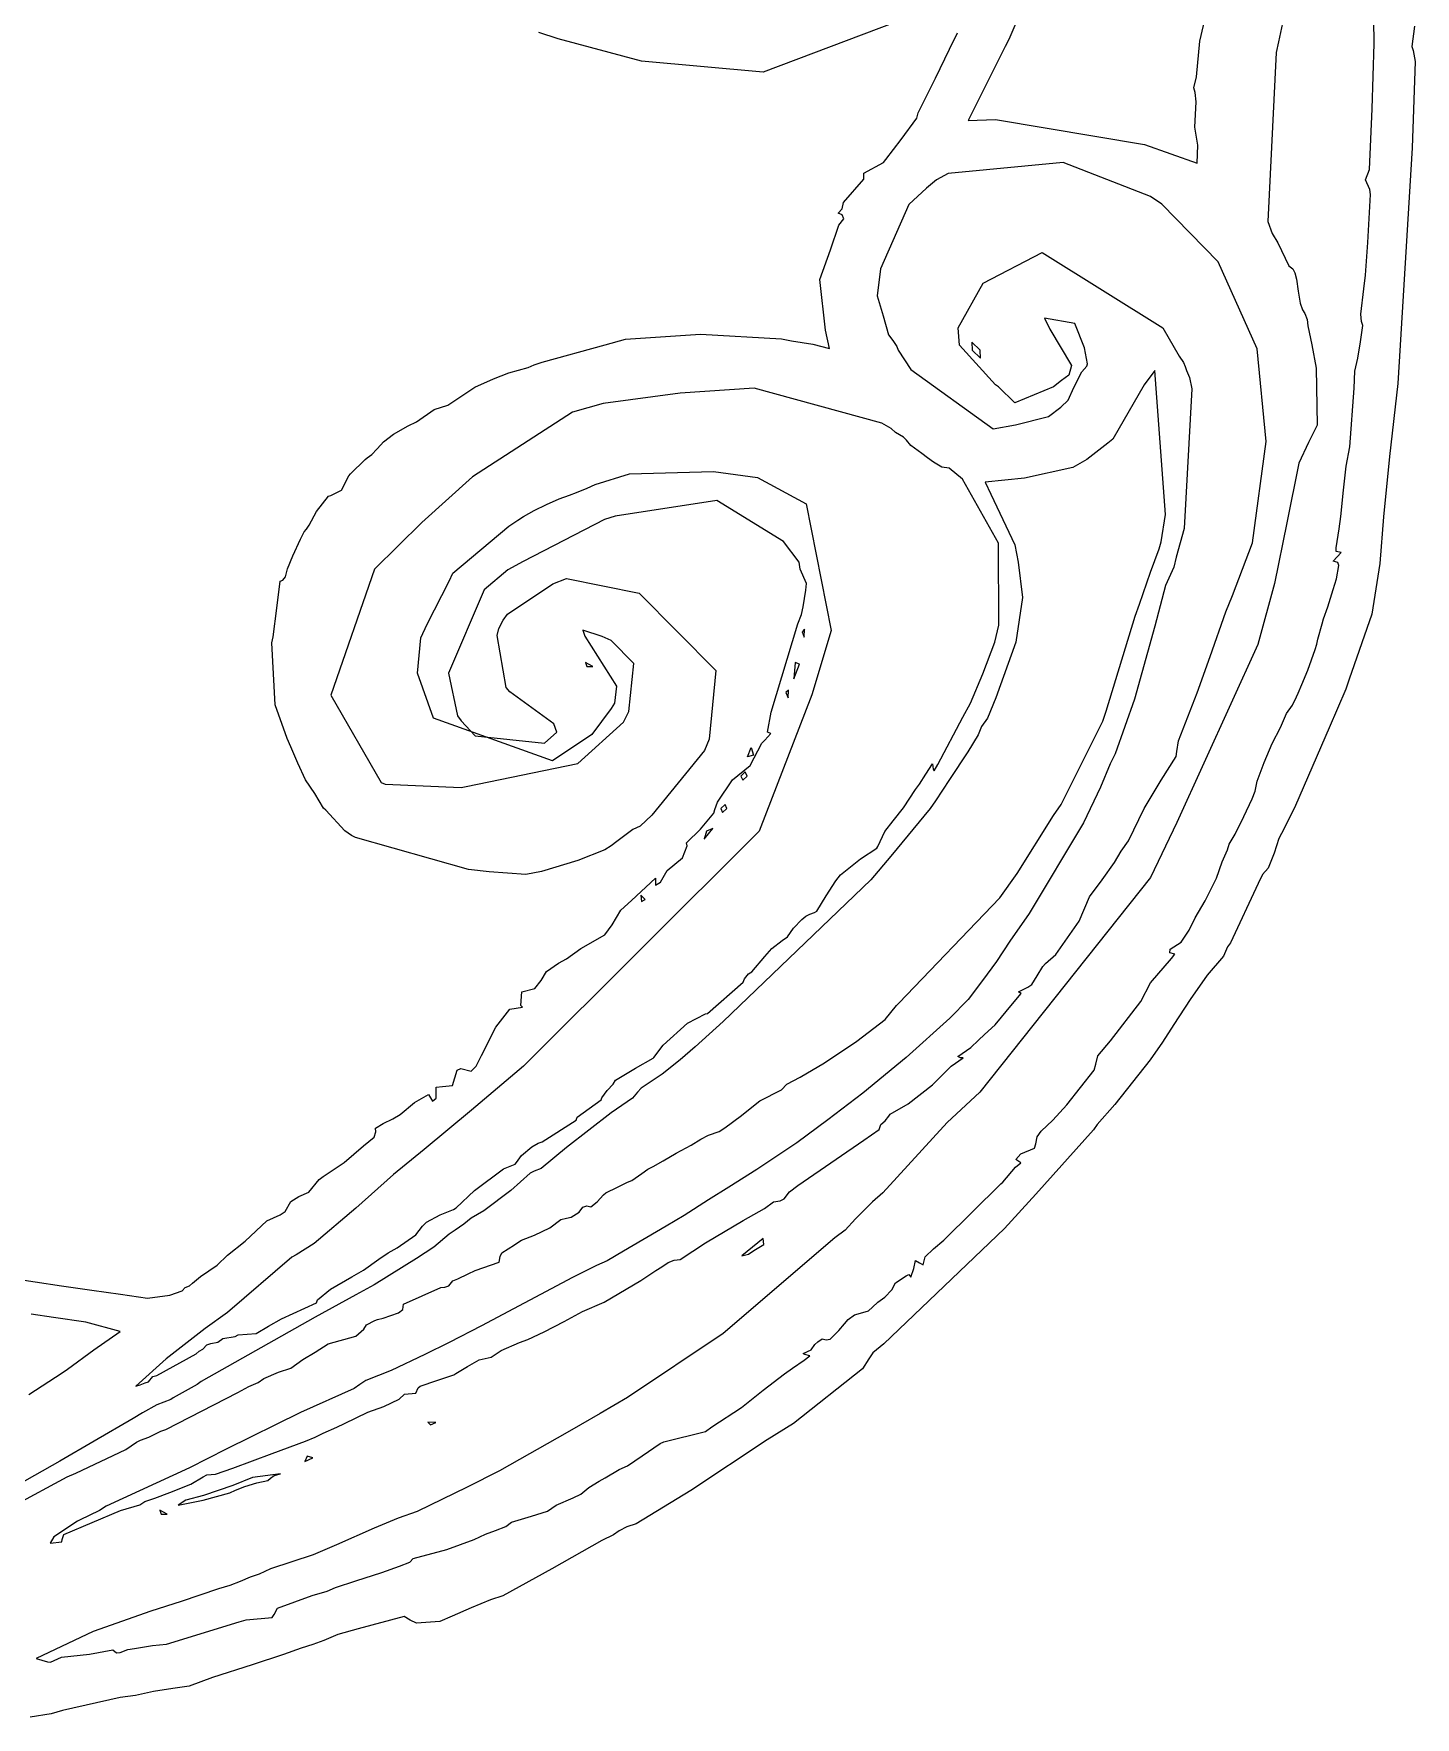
# Model space of a CAD drawing. Extents: x 0 to 208, y 1 to 205.
# Drawn here: x 203.99 to 207.513, y 182.438 to 186.73 of the extents above; entities that cross this region are included whole.
import ezdxf

# ---------------------------------------------------------------- set-up
doc = ezdxf.new("R2010")
doc.units = 0

msp = doc.modelspace()

# ---------------------------------------------------------------- linework, layer by layer
at = {"layer": 'test'}
for p, q in [((207.408859, 186.723219), (207.402085, 186.915045)), ((206.963807, 186.710956), (206.978962, 186.776389)), ((205.32781, 186.716891), (205.278692, 186.733119)), ((206.190599, 186.760288), (205.850389, 186.631488)), ((206.326093, 186.690568), (206.346131, 186.732444)), ((206.49721, 186.763185), (206.47658, 186.714925)), ((207.175117, 186.756739), (207.164787, 186.709421)), ((207.408859, 186.705298), (207.408859, 186.723219)), ((207.511545, 186.749449), (207.504912, 186.697703)), ((205.540151, 186.660065), (205.32781, 186.716891)), ((206.289791, 186.616434), (206.326093, 186.690568)), ((206.467774, 186.697089), (206.373157, 186.508517)), ((206.47658, 186.714925), (206.467774, 186.697089)), ((206.955594, 186.620238), (206.963807, 186.710956)), ((207.158324, 186.682159), (207.137666, 186.250797)), ((207.164787, 186.709421), (207.158324, 186.682159)), ((207.403327, 186.538223), (207.408859, 186.705298)), ((207.504912, 186.697703), (207.508073, 186.687402)), ((207.508073, 186.687402), (207.513492, 186.658966)), ((205.850389, 186.631488), (205.540151, 186.660065)), ((207.513492, 186.658966), (207.505195, 186.439214)), ((206.245479, 186.528499), (206.289791, 186.616434)), ((206.949075, 186.591999), (206.955594, 186.620238)), ((206.952292, 186.580202), (206.949075, 186.591999)), ((206.951361, 186.491988), (206.954832, 186.556665)), ((206.954832, 186.556665), (206.952292, 186.580202)), ((206.202745, 186.460069), (206.242008, 186.514812)), ((206.242008, 186.514812), (206.245479, 186.528499)), ((206.373157, 186.508517), (206.443089, 186.511057)), ((206.443089, 186.511057), (206.823005, 186.447148)), ((207.396892, 186.383546), (207.403327, 186.538223)), ((206.959122, 186.4455), (206.951361, 186.491988)), ((206.16364, 186.409252), (206.202745, 186.460069)), ((206.823005, 186.447148), (206.957444, 186.399816)), ((206.957444, 186.399816), (206.959137, 186.445624)), ((206.959137, 186.445624), (206.959122, 186.4455)), ((207.505195, 186.439214), (207.468506, 185.837991)), ((206.107526, 186.374482), (206.157375, 186.401322)), ((206.157375, 186.401322), (206.16364, 186.409252)), ((206.615177, 186.401271), (206.322242, 186.373444)), ((206.837972, 186.31451), (206.615177, 186.401271)), ((207.386422, 186.357779), (207.396892, 186.383546)), ((206.05584, 186.299883), (206.107526, 186.359355)), ((206.107526, 186.359355), (206.107526, 186.374482)), ((206.267451, 186.336106), (206.221869, 186.294543)), ((206.292484, 186.357385), (206.267451, 186.336106)), ((206.322242, 186.373444), (206.292484, 186.357385)), ((207.397795, 186.332549), (207.386422, 186.357779)), ((206.052115, 186.283429), (206.05584, 186.299883)), ((206.221869, 186.294543), (206.149979, 186.130583)), ((206.866722, 186.295206), (206.837972, 186.31451)), ((207.011132, 186.148163), (206.866722, 186.295206)), ((207.392433, 186.197486), (207.398924, 186.320244)), ((207.398924, 186.320244), (207.397795, 186.332549)), ((206.042096, 186.272479), (206.052115, 186.283429)), ((206.052312, 186.26785), (206.042096, 186.272479)), ((206.043112, 186.242055), (206.056376, 186.258114)), ((206.056376, 186.258114), (206.052312, 186.26785)), ((207.137666, 186.250797), (207.148531, 186.220991)), ((206.022086, 186.179298), (206.043112, 186.242055)), ((207.148531, 186.220991), (207.163037, 186.196494)), ((205.995247, 186.103614), (206.022086, 186.179298)), ((206.411788, 186.093688), (206.561899, 186.171903)), ((206.561899, 186.171903), (206.869885, 185.979893)), ((207.163037, 186.196494), (207.191034, 186.138072)), ((207.386253, 186.114755), (207.392433, 186.197486)), ((206.149979, 186.130583), (206.141371, 186.062012)), ((207.109898, 185.926483), (207.011132, 186.148163)), ((207.191034, 186.138072), (207.200855, 186.130311)), ((207.200855, 186.130311), (207.205851, 186.120687)), ((207.205851, 186.120687), (207.210451, 186.104544)), ((206.009753, 185.974111), (205.995247, 186.103614)), ((206.347659, 185.979933), (206.411788, 186.093688)), ((207.210451, 186.104544), (207.214938, 186.073931)), ((207.374738, 186.015244), (207.382527, 186.079878)), ((207.382527, 186.079878), (207.386253, 186.114755)), ((206.141371, 186.062012), (206.156385, 186.0105)), ((207.214938, 186.073931), (207.220244, 186.042827)), ((207.220244, 186.042827), (207.225634, 186.026176)), ((206.156385, 186.0105), (206.170186, 185.961944)), ((206.645618, 185.991101), (206.568337, 186.004929)), ((206.568337, 186.004929), (206.58194, 185.976493)), ((207.225634, 186.026176), (207.23173, 186.016553)), ((207.23173, 186.016553), (207.237826, 186.00103)), ((207.237826, 186.00103), (207.239237, 185.985508)), ((207.376149, 185.995996), (207.374738, 186.015244)), ((207.379705, 185.985667), (207.376149, 185.995996)), ((205.447452, 185.936753), (205.499158, 185.951598)), ((205.499158, 185.951598), (205.690473, 185.963621)), ((205.690473, 185.963621), (205.897299, 185.952332)), ((205.897299, 185.952332), (205.92315, 185.946716)), ((206.020111, 185.92744), (206.009753, 185.974111)), ((206.170186, 185.961944), (206.181334, 185.947748)), ((206.351018, 185.936011), (206.347659, 185.979933)), ((206.58194, 185.976493), (206.636386, 185.883647)), ((206.66972, 185.92928), (206.645618, 185.991101)), ((206.869885, 185.979893), (206.91122, 185.907986)), ((207.239237, 185.985508), (207.249821, 185.936771)), ((207.373299, 185.944144), (207.379705, 185.985667)), ((205.287164, 185.892944), (205.447452, 185.936753)), ((205.92315, 185.946716), (205.977156, 185.938475)), ((205.977156, 185.938475), (206.020111, 185.92744)), ((206.181334, 185.947748), (206.19172, 185.932311)), ((206.19172, 185.932311), (206.194542, 185.923054)), ((206.194542, 185.923054), (206.22678, 185.87393)), ((206.442858, 185.834558), (206.351018, 185.936011)), ((206.404183, 185.923217), (206.382762, 185.943904)), ((206.382762, 185.943904), (206.383609, 185.923217)), ((206.383609, 185.923217), (206.405029, 185.902531)), ((206.405029, 185.902531), (206.404183, 185.923217)), ((206.404183, 185.923217), (206.404183, 185.923217)), ((206.677848, 185.887895), (206.66972, 185.92928)), ((206.91122, 185.907986), (206.92217, 185.89204)), ((207.133125, 185.690373), (207.109898, 185.926483)), ((207.249821, 185.936771), (207.260658, 185.877316)), ((207.366525, 185.902778), (207.373299, 185.944144)), ((205.163057, 185.849849), (205.201837, 185.865484)), ((205.201837, 185.865484), (205.250955, 185.87872)), ((205.250955, 185.87872), (205.266477, 185.886001)), ((205.266477, 185.886001), (205.287164, 185.892944)), ((206.22678, 185.87393), (206.437304, 185.722298)), ((206.636386, 185.883647), (206.630149, 185.859066)), ((206.642598, 185.827595), (206.662946, 185.867575)), ((206.662946, 185.867575), (206.675872, 185.882504)), ((206.675872, 185.882504), (206.677848, 185.887895)), ((206.849685, 185.871315), (206.822281, 185.834762)), ((206.876214, 185.504037), (206.849685, 185.871315)), ((206.92217, 185.89204), (206.926714, 185.881711)), ((206.926714, 185.881711), (206.930354, 185.871382)), ((206.930354, 185.871382), (206.937466, 185.853291)), ((207.260658, 185.877316), (207.26348, 185.73152)), ((207.357692, 185.825853), (207.359385, 185.869804)), ((207.359385, 185.869804), (207.366525, 185.902778)), ((205.04635, 185.783106), (205.115333, 185.82919)), ((205.115333, 185.82919), (205.163057, 185.849849)), ((205.828057, 185.826155), (205.639169, 185.813511)), ((206.153476, 185.737244), (205.828057, 185.826155)), ((206.450676, 185.829421), (206.442858, 185.834558)), ((206.492397, 185.788626), (206.450676, 185.829421)), ((206.590638, 185.829433), (206.492397, 185.788626)), ((206.611099, 185.845435), (206.590638, 185.829433)), ((206.630149, 185.859066), (206.611099, 185.845435)), ((206.627979, 185.796015), (206.642598, 185.827595)), ((206.822281, 185.834762), (206.742325, 185.695838)), ((206.943224, 185.824171), (206.924061, 185.468077)), ((206.937466, 185.853291), (206.943224, 185.824171)), ((207.346403, 185.676891), (207.357692, 185.825853)), ((207.468506, 185.837991), (207.447565, 185.651849)), ((205.011927, 185.771704), (205.04635, 185.783106)), ((205.442686, 185.786898), (205.364748, 185.764687)), ((205.639169, 185.813511), (205.442686, 185.786898)), ((206.578466, 185.754189), (206.60955, 185.777557)), ((206.60955, 185.777557), (206.627979, 185.796015)), ((204.945743, 185.730204), (204.966571, 185.740505)), ((204.966571, 185.740505), (205.011927, 185.771704)), ((205.364748, 185.764687), (205.109676, 185.600473)), ((206.17707, 185.723499), (206.153476, 185.737244)), ((206.49418, 185.732741), (206.578466, 185.754189)), ((204.882452, 185.689648), (204.908417, 185.709009)), ((204.908417, 185.709009), (204.945743, 185.730204)), ((206.188048, 185.713339), (206.17707, 185.723499)), ((206.208679, 185.701176), (206.188048, 185.713339)), ((206.215791, 185.694092), (206.208679, 185.701176)), ((206.226713, 185.680404), (206.215791, 185.694092)), ((206.437304, 185.722298), (206.49418, 185.732741)), ((206.742325, 185.695838), (206.729004, 185.686129)), ((207.26348, 185.73152), (207.241072, 185.687459)), ((204.835801, 185.644662), (204.840881, 185.648387)), ((204.840881, 185.648387), (204.852819, 185.657136)), ((204.852819, 185.657136), (204.865745, 185.670683)), ((204.865745, 185.670683), (204.87582, 185.681803)), ((204.87582, 185.681803), (204.882452, 185.689648)), ((206.255152, 185.659858), (206.226713, 185.680404)), ((206.269828, 185.648908), (206.255152, 185.659858)), ((206.284503, 185.637986), (206.269828, 185.648908)), ((206.729004, 185.686129), (206.675664, 185.644109)), ((207.098316, 185.431841), (207.133125, 185.690373)), ((207.241072, 185.687459), (207.216123, 185.634971)), ((207.336723, 185.627483), (207.346403, 185.676891)), ((207.447565, 185.651849), (207.432607, 185.498154)), ((204.794529, 185.603136), (204.798677, 185.607539)), ((204.798677, 185.607539), (204.835801, 185.644662)), ((205.421871, 185.580963), (205.509772, 185.607831)), ((205.509772, 185.607831), (205.724249, 185.613927)), ((205.724249, 185.613927), (205.83637, 185.598263)), ((206.306291, 185.62506), (206.284503, 185.637986)), ((206.325228, 185.622238), (206.306291, 185.62506)), ((206.359235, 185.594157), (206.325228, 185.622238)), ((206.64007, 185.623902), (206.517162, 185.596922)), ((206.675664, 185.644109), (206.64007, 185.623902)), ((207.216123, 185.634971), (207.185869, 185.482546)), ((207.330344, 185.566396), (207.336723, 185.627483)), ((204.748583, 185.552209), (204.775451, 185.565812)), ((204.775451, 185.565812), (204.794529, 185.603136)), ((205.109676, 185.600473), (204.979882, 185.483481)), ((205.374994, 185.560558), (205.401805, 185.571452)), ((205.401805, 185.571452), (205.421871, 185.580963)), ((205.83637, 185.598263), (205.960167, 185.531046)), ((206.450385, 185.431419), (206.359235, 185.594157)), ((206.517162, 185.596922), (206.416544, 185.587016)), ((206.416544, 185.587016), (206.431445, 185.555898)), ((207.323571, 185.499467), (207.330344, 185.566396)), ((204.711581, 185.512213), (204.742346, 185.55108)), ((204.742346, 185.55108), (204.748583, 185.552209)), ((205.266728, 185.514556), (205.298277, 185.530078)), ((205.298277, 185.530078), (205.330713, 185.543851)), ((205.330713, 185.543851), (205.356367, 185.553644)), ((205.356367, 185.553644), (205.374994, 185.560558)), ((205.732688, 185.539655), (205.473258, 185.499656)), ((205.902391, 185.435461), (205.732688, 185.539655)), ((205.960167, 185.531046), (206.023692, 185.208029)), ((206.431445, 185.555898), (206.492355, 185.426945)), ((204.686209, 185.46636), (204.692559, 185.476605)), ((204.692559, 185.476605), (204.711581, 185.512213)), ((204.979882, 185.483481), (204.85987, 185.364555)), ((205.202099, 185.474424), (205.225354, 185.489805)), ((205.225354, 185.489805), (205.239606, 185.499034)), ((205.4456, 185.49181), (205.238664, 185.384094)), ((205.239606, 185.499034), (205.266728, 185.514556)), ((205.473258, 185.499656), (205.4456, 185.49181)), ((206.86532, 185.43465), (206.876214, 185.504037)), ((207.185869, 185.482546), (207.154142, 185.328224)), ((207.319366, 185.467333), (207.323571, 185.499467)), ((207.432607, 185.498154), (207.422927, 185.378966)), ((204.651637, 185.399166), (204.670969, 185.441157)), ((204.670969, 185.441157), (204.680254, 185.459615)), ((204.680254, 185.459615), (204.686209, 185.46636)), ((205.059557, 185.354245), (205.202099, 185.474424)), ((205.942497, 185.382325), (205.902391, 185.435461)), ((206.860183, 185.416588), (206.86532, 185.43465)), ((206.924061, 185.468077), (206.903712, 185.395688)), ((207.311746, 185.418811), (207.319366, 185.467333)), ((204.637385, 185.365234), (204.651637, 185.399166)), ((206.451796, 185.222329), (206.450385, 185.431419)), ((206.492355, 185.426945), (206.501047, 185.382995)), ((206.838481, 185.357124), (206.860183, 185.416588)), ((206.903712, 185.395688), (206.897532, 185.369836)), ((207.047479, 185.297405), (207.098316, 185.431841)), ((207.303703, 185.385113), (207.314032, 185.396063)), ((207.311464, 185.410203), (207.311746, 185.418811)), ((207.324389, 185.407014), (207.311464, 185.410203)), ((207.314032, 185.396063), (207.324389, 185.407014)), ((204.632785, 185.345055), (204.637385, 185.365234)), ((204.85987, 185.364555), (204.748195, 185.043976)), ((205.049792, 185.333812), (205.059557, 185.354245)), ((205.199243, 185.363069), (205.139178, 185.312432)), ((205.238664, 185.384094), (205.199243, 185.363069)), ((205.945037, 185.365165), (205.942497, 185.382325)), ((205.961378, 185.328189), (205.945037, 185.365165)), ((206.501047, 185.382995), (206.511715, 185.292509)), ((206.810569, 185.275598), (206.838481, 185.357124)), ((206.897532, 185.369836), (206.876676, 185.3233)), ((207.315641, 185.381529), (207.303703, 185.385113)), ((207.312621, 185.340342), (207.318491, 185.374389)), ((207.318491, 185.374389), (207.315641, 185.381529)), ((207.422927, 185.378966), (207.402889, 185.2497)), ((204.610348, 185.265251), (204.618617, 185.334444)), ((204.618617, 185.334444), (204.625447, 185.336984)), ((204.625447, 185.336984), (204.632785, 185.345055)), ((204.993813, 185.22499), (205.049792, 185.333812)), ((205.139178, 185.312432), (205.048316, 185.099366)), ((205.198771, 185.25005), (205.314203, 185.327788)), ((205.314203, 185.327788), (205.349176, 185.341335)), ((205.349176, 185.341335), (205.534031, 185.3035)), ((205.952234, 185.268953), (205.959403, 185.311566)), ((205.959403, 185.311566), (205.961378, 185.328189)), ((206.876676, 185.3233), (206.849159, 185.219888)), ((207.154142, 185.328224), (207.111758, 185.173106)), ((207.290354, 185.26881), (207.303618, 185.313276)), ((207.303618, 185.313276), (207.312621, 185.340342)), ((204.601035, 185.192017), (204.610348, 185.265251)), ((205.534031, 185.3035), (205.72971, 185.10619)), ((205.948001, 185.249339), (205.952234, 185.268953)), ((206.511715, 185.292509), (206.494697, 185.178754)), ((206.798941, 185.244573), (206.810569, 185.275598)), ((207.030151, 185.25604), (207.047479, 185.297405)), ((207.279234, 185.238115), (207.290354, 185.26881)), ((204.978093, 185.189927), (204.993813, 185.22499)), ((205.176899, 185.2137), (205.187765, 185.23481)), ((205.187765, 185.23481), (205.198771, 185.25005)), ((205.871075, 185.000617), (205.938631, 185.225435)), ((205.938631, 185.225435), (205.948001, 185.249339)), ((206.441071, 185.178432), (206.451796, 185.222329)), ((206.725561, 185.002935), (206.798941, 185.244573)), ((206.849159, 185.219888), (206.797303, 185.033743)), ((206.990468, 185.142285), (207.030151, 185.25604)), ((207.265179, 185.185972), (207.276355, 185.225641)), ((207.276355, 185.225641), (207.279234, 185.238115)), ((207.402889, 185.2497), (207.344678, 185.084501)), ((204.59745, 185.17689), (204.601035, 185.192017)), ((204.606369, 185.01908), (204.59745, 185.17689)), ((204.969429, 185.100048), (204.978093, 185.189927)), ((205.172581, 185.19561), (205.176899, 185.2137)), ((205.194877, 185.063163), (205.172581, 185.19561)), ((205.440217, 185.193395), (205.391099, 185.209256)), ((205.391099, 185.209256), (205.395982, 185.193621)), ((205.395982, 185.193621), (205.47668, 185.066869)), ((205.463218, 185.182953), (205.440217, 185.193395)), ((205.521062, 185.124389), (205.463218, 185.182953)), ((205.956226, 185.211606), (205.949989, 185.205369)), ((205.949989, 185.205369), (205.955435, 185.191794)), ((205.955435, 185.191794), (205.956282, 185.211606)), ((205.956282, 185.211606), (205.956226, 185.211606)), ((206.023692, 185.208029), (205.974887, 185.044016)), ((206.410995, 185.09829), (206.441071, 185.178432)), ((206.494697, 185.178754), (206.44403, 185.036923)), ((207.262357, 185.173723), (207.265179, 185.185972)), ((207.111758, 185.173106), (206.905679, 184.718706)), ((206.957194, 185.049214), (206.990468, 185.142285)), ((207.239384, 185.107356), (207.258209, 185.160007)), ((207.258209, 185.160007), (207.262357, 185.173723)), ((205.010049, 184.985172), (204.969429, 185.100048)), ((205.048316, 185.099366), (205.070866, 184.990781)), ((205.416586, 185.116596), (205.397874, 185.126785)), ((205.397874, 185.126785), (205.401064, 185.116596)), ((205.401064, 185.116596), (205.416586, 185.116596)), ((205.416586, 185.116596), (205.416586, 185.116596)), ((205.508447, 185.001597), (205.521062, 185.124389)), ((205.72971, 185.10619), (205.71289, 184.931046)), ((205.931963, 185.126615), (205.928745, 185.085577)), ((205.928745, 185.085577), (205.943477, 185.122828)), ((205.943506, 185.122834), (205.931963, 185.126615)), ((205.943477, 185.122828), (205.943506, 185.122834)), ((206.378966, 185.023261), (206.410995, 185.09829)), ((207.22437, 185.071043), (207.239384, 185.107356)), ((205.204416, 185.052382), (205.194877, 185.063163)), ((205.316752, 184.970721), (205.204416, 185.052382)), ((205.47668, 185.066869), (205.471657, 185.023336)), ((205.91486, 185.056497), (205.908623, 185.05026)), ((205.908623, 185.05026), (205.914042, 185.036685)), ((205.914042, 185.036685), (205.914888, 185.056497)), ((205.914888, 185.056497), (205.91486, 185.056497)), ((206.909549, 184.927283), (206.957194, 185.049214)), ((207.210541, 185.039349), (207.214634, 185.049001)), ((207.214634, 185.049001), (207.22437, 185.071043)), ((207.336014, 185.058649), (207.293502, 184.960405)), ((207.344678, 185.084501), (207.336014, 185.058649)), ((204.636812, 184.933152), (204.606369, 185.01908)), ((204.748195, 185.043976), (204.876329, 184.820614)), ((205.46319, 185.00979), (205.414066, 184.942979)), ((205.471657, 185.023336), (205.46319, 185.00979)), ((205.974887, 185.044016), (205.840538, 184.696705)), ((206.359549, 184.987066), (206.378966, 185.023261)), ((206.44403, 185.036923), (206.422524, 184.985217)), ((206.797303, 185.033743), (206.748541, 184.894136)), ((207.18517, 184.99679), (207.200692, 185.018211)), ((207.200692, 185.018211), (207.210541, 185.039349)), ((205.313237, 184.876011), (205.010049, 184.985172)), ((205.070866, 184.990781), (205.080377, 184.977856)), ((205.080377, 184.977856), (205.116659, 184.940269)), ((205.324739, 184.948877), (205.316752, 184.970721)), ((205.377682, 184.869187), (205.494223, 184.97504)), ((205.494223, 184.97504), (205.508447, 185.001597)), ((205.861311, 184.949639), (205.871075, 185.000617)), ((206.296145, 184.866416), (206.359549, 184.987066)), ((206.407651, 184.963345), (206.398564, 184.942037)), ((206.422524, 184.985217), (206.407651, 184.963345)), ((206.610499, 184.765087), (206.716727, 184.977084)), ((206.716727, 184.977084), (206.725561, 185.002935)), ((207.16928, 184.960965), (207.18517, 184.99679)), ((204.645984, 184.912211), (204.636812, 184.933152)), ((205.116659, 184.940269), (205.292599, 184.920881)), ((205.292599, 184.920881), (205.324739, 184.948877)), ((205.414066, 184.942979), (205.313237, 184.876011)), ((205.71289, 184.931046), (205.700783, 184.902127)), ((205.817608, 184.864142), (205.847228, 184.921021)), ((205.847228, 184.921021), (205.854791, 184.928783)), ((205.854791, 184.928783), (205.870539, 184.945744)), ((205.870539, 184.945744), (205.861311, 184.949639)), ((206.398564, 184.942037), (206.372797, 184.898922)), ((206.905654, 184.899738), (206.909549, 184.927283)), ((207.127907, 184.872031), (207.148594, 184.920339)), ((207.148594, 184.920339), (207.16928, 184.960965)), ((207.293502, 184.960405), (207.208119, 184.762161)), ((204.663708, 184.869903), (204.645984, 184.912211)), ((205.700783, 184.902127), (205.566835, 184.737606)), ((205.810818, 184.886769), (205.819877, 184.909827)), ((205.826058, 184.890523), (205.810818, 184.886769)), ((205.810818, 184.886769), (205.810818, 184.886769)), ((205.819877, 184.909827), (205.826058, 184.890523)), ((206.372797, 184.898922), (206.325937, 184.828821)), ((206.748541, 184.894136), (206.735248, 184.868285)), ((206.865632, 184.826888), (206.903396, 184.887235)), ((206.903396, 184.887235), (206.905654, 184.899738)), ((204.683632, 184.827785), (204.663708, 184.869903)), ((205.093679, 184.810849), (205.377682, 184.869187)), ((205.772351, 184.827947), (205.817608, 184.864142)), ((205.804983, 184.847721), (205.794033, 184.837391)), ((205.794033, 184.837391), (205.798605, 184.827062)), ((205.798605, 184.827062), (205.809555, 184.837391)), ((205.809555, 184.837391), (205.804983, 184.847721)), ((205.809555, 184.837391), (205.809555, 184.837391)), ((206.249098, 184.816434), (206.265721, 184.842286)), ((206.265721, 184.842286), (206.282034, 184.868137)), ((206.282034, 184.868137), (206.284291, 184.855212)), ((206.284291, 184.855212), (206.286267, 184.850894)), ((206.286267, 184.850894), (206.296145, 184.866416)), ((206.735248, 184.868285), (206.710385, 184.80925)), ((207.109816, 184.823985), (207.127907, 184.872031)), ((204.707283, 184.792741), (204.683632, 184.827785)), ((204.729522, 184.755079), (204.707283, 184.792741)), ((204.876329, 184.820614), (204.886658, 184.816691)), ((204.886658, 184.816691), (205.080556, 184.808027)), ((205.080556, 184.808027), (205.093679, 184.810849)), ((205.734313, 184.770436), (205.772351, 184.827947)), ((206.208529, 184.756691), (206.238966, 184.803226)), ((206.238966, 184.803226), (206.249098, 184.816434)), ((206.325937, 184.828821), (206.289745, 184.774527)), ((206.710385, 184.80925), (206.667583, 184.718431)), ((206.822402, 184.754481), (206.865632, 184.826888)), ((207.097596, 184.779056), (207.105357, 184.798811)), ((207.105357, 184.798811), (207.109816, 184.823985)), ((204.735618, 184.750507), (204.729522, 184.755079)), ((204.783742, 184.697934), (204.735618, 184.750507)), ((205.724492, 184.742637), (205.727032, 184.752346)), ((205.727032, 184.752346), (205.734313, 184.770436)), ((205.753277, 184.76499), (205.742327, 184.754661)), ((205.742327, 184.754661), (205.746899, 184.744331)), ((205.746899, 184.744331), (205.757849, 184.754661)), ((205.757849, 184.754661), (205.753277, 184.76499)), ((205.757849, 184.754661), (205.757849, 184.754661)), ((206.276085, 184.754771), (206.175713, 184.632947)), ((206.182169, 184.723363), (206.208529, 184.756691)), ((206.289745, 184.774527), (206.276085, 184.754771)), ((206.591223, 184.73665), (206.610499, 184.765087)), ((206.782515, 184.67177), (206.822402, 184.754481)), ((207.076175, 184.734208), (207.097596, 184.779056)), ((207.208119, 184.762161), (207.178785, 184.7038)), ((205.537046, 184.709169), (205.518617, 184.701211)), ((205.566835, 184.737606), (205.537046, 184.709169)), ((205.69082, 184.701924), (205.724492, 184.742637)), ((206.161087, 184.696213), (206.182169, 184.723363)), ((206.497963, 184.589285), (206.591223, 184.73665)), ((206.667583, 184.718431), (206.528577, 184.486625)), ((206.905679, 184.718706), (206.838518, 184.578698)), ((207.05436, 184.689086), (207.076175, 184.734208)), ((207.178785, 184.7038), (207.165097, 184.67809)), ((204.801014, 184.685629), (204.783742, 184.697934)), ((204.811428, 184.680747), (204.801014, 184.685629)), ((205.098902, 184.599253), (204.811428, 184.680747)), ((205.840538, 184.696705), (205.239747, 184.097788)), ((205.477328, 184.670166), (205.462935, 184.659809)), ((205.497676, 184.685689), (205.477328, 184.670166)), ((205.518617, 184.701211), (205.497676, 184.685689)), ((205.654769, 184.667248), (205.69082, 184.701924)), ((205.656745, 184.659345), (205.654769, 184.667248)), ((205.699861, 184.676381), (205.721987, 184.703502)), ((205.706268, 184.696503), (205.699861, 184.676381)), ((205.721959, 184.70353), (205.706268, 184.696503)), ((205.721987, 184.703502), (205.721959, 184.70353)), ((206.142545, 184.657433), (206.161087, 184.696213)), ((206.763465, 184.645919), (206.782515, 184.67177)), ((207.034435, 184.649603), (207.038922, 184.663517)), ((207.038922, 184.663517), (207.05436, 184.689086)), ((207.165097, 184.67809), (207.153921, 184.640901)), ((205.377929, 184.622471), (205.285262, 184.594031)), ((205.447074, 184.64948), (205.377929, 184.622471)), ((205.462935, 184.659809), (205.447074, 184.64948)), ((205.605677, 184.596269), (205.645089, 184.628874)), ((205.645089, 184.628874), (205.656745, 184.659345)), ((206.047736, 184.585303), (206.098468, 184.626502)), ((206.098468, 184.626502), (206.14057, 184.653482)), ((206.175713, 184.632947), (206.125215, 184.572837)), ((206.14057, 184.653482), (206.142545, 184.657433)), ((206.746137, 184.616949), (206.763465, 184.645919)), ((207.006495, 184.577095), (207.020634, 184.618311)), ((207.020634, 184.618311), (207.034435, 184.649603)), ((207.153921, 184.640901), (207.138568, 184.60209)), ((205.152132, 184.592959), (205.098902, 184.599253)), ((205.245821, 184.586214), (205.152132, 184.592959)), ((205.285262, 184.594031), (205.245821, 184.586214)), ((205.514592, 184.520134), (205.575987, 184.577154)), ((205.575987, 184.577154), (205.575987, 184.559063)), ((205.588715, 184.566824), (205.605677, 184.596269)), ((206.036108, 184.569922), (206.047736, 184.585303)), ((206.838518, 184.578698), (206.402666, 184.03101)), ((206.454024, 184.527225), (206.497963, 184.589285)), ((206.715202, 184.57264), (206.746137, 184.616949)), ((206.977745, 184.519603), (207.006495, 184.577095)), ((207.123695, 184.586201), (207.11283, 184.563821)), ((207.138568, 184.60209), (207.123695, 184.586201)), ((205.549423, 184.522428), (205.53836, 184.533463)), ((205.53836, 184.533463), (205.540336, 184.51749)), ((205.575987, 184.559063), (205.588715, 184.566824)), ((206.125215, 184.572837), (205.748178, 184.211852)), ((205.987397, 184.492698), (206.011273, 184.532073)), ((206.011273, 184.532073), (206.036108, 184.569922)), ((206.682781, 184.52922), (206.715202, 184.57264)), ((207.11283, 184.563821), (207.042319, 184.412333)), ((205.465458, 184.457923), (205.487584, 184.495778)), ((205.487584, 184.495778), (205.514592, 184.520134)), ((205.540336, 184.51749), (205.549508, 184.522428)), ((205.549508, 184.522428), (205.549423, 184.522428)), ((205.969927, 184.485557), (205.981865, 184.489734)), ((205.981865, 184.489734), (205.987397, 184.492698)), ((206.196347, 184.258363), (206.454024, 184.527225)), ((206.656195, 184.467726), (206.682781, 184.52922)), ((206.95178, 184.475653), (206.977745, 184.519603)), ((205.446662, 184.432382), (205.465458, 184.457923)), ((205.912241, 184.427053), (205.92782, 184.449122)), ((205.92782, 184.449122), (205.94924, 184.471362)), ((205.94924, 184.471362), (205.95957, 184.480393)), ((205.95957, 184.480393), (205.969927, 184.485557)), ((206.528577, 184.486625), (206.479453, 184.416013)), ((206.597019, 184.382216), (206.656195, 184.467726)), ((206.936569, 184.444628), (206.95178, 184.475653)), ((205.386049, 184.397553), (205.446662, 184.432382)), ((205.872589, 184.397532), (205.898666, 184.417965)), ((205.898666, 184.417965), (205.912241, 184.427053)), ((206.479453, 184.416013), (206.445843, 184.364677)), ((206.888704, 184.396109), (206.916333, 184.413607)), ((206.916333, 184.413607), (206.936569, 184.444628)), ((207.042319, 184.412333), (207.034445, 184.401552)), ((205.328428, 184.35999), (205.349114, 184.371702)), ((205.349114, 184.371702), (205.386049, 184.397553)), ((205.821656, 184.338045), (205.855176, 184.377579)), ((205.855176, 184.377579), (205.872589, 184.397532)), ((206.445843, 184.364677), (206.409651, 184.315745)), ((206.570772, 184.359215), (206.597019, 184.382216)), ((206.838463, 184.310251), (206.892119, 184.372233)), ((206.887575, 184.386372), (206.888704, 184.396109)), ((206.900501, 184.383183), (206.887575, 184.386372)), ((206.892119, 184.372233), (206.900501, 184.383183)), ((207.024003, 184.378297), (206.983039, 184.329614)), ((207.034445, 184.401552), (207.024003, 184.378297)), ((205.284943, 184.316048), (205.298123, 184.339303)), ((205.298123, 184.339303), (205.328428, 184.35999)), ((205.799304, 184.311488), (205.802747, 184.320096)), ((205.802747, 184.320096), (205.812992, 184.332768)), ((205.812992, 184.332768), (205.821656, 184.338045)), ((206.535382, 184.306327), (206.549352, 184.327719)), ((206.549352, 184.327719), (206.564027, 184.352159)), ((206.564027, 184.352159), (206.570772, 184.359215)), ((206.983039, 184.329614), (206.939517, 184.267564)), ((205.232672, 184.252703), (205.23493, 184.287374)), ((205.23493, 184.287374), (205.268292, 184.295502)), ((205.268292, 184.295502), (205.284943, 184.316048)), ((205.708999, 184.232091), (205.799304, 184.311488)), ((206.409651, 184.315745), (206.373456, 184.267908)), ((206.486473, 184.256514), (206.50874, 184.283354)), ((206.5016, 184.287559), (206.525589, 184.299497)), ((206.50874, 184.283354), (206.5016, 184.287559)), ((206.525589, 184.299497), (206.535382, 184.306327)), ((206.813797, 184.262942), (206.838463, 184.310251)), ((205.168899, 184.197088), (205.204233, 184.243248)), ((205.204233, 184.243248), (205.236708, 184.24847)), ((205.236708, 184.24847), (205.232672, 184.252703)), ((205.703891, 184.230962), (205.708999, 184.232091)), ((206.161662, 184.216992), (206.190166, 184.251956)), ((206.190166, 184.251956), (206.196347, 184.258363)), ((206.373456, 184.267908), (206.326588, 184.220089)), ((206.442472, 184.202873), (206.486473, 184.256514)), ((206.736428, 184.162443), (206.813797, 184.262942)), ((206.939517, 184.267564), (206.897745, 184.204028)), ((205.132193, 184.12489), (205.168899, 184.197088)), ((205.595252, 184.151601), (205.657352, 184.207396)), ((205.657352, 184.207396), (205.703891, 184.230962)), ((205.748178, 184.211852), (205.677563, 184.14722)), ((206.089537, 184.16105), (206.161662, 184.216992)), ((206.326588, 184.220089), (206.215418, 184.119773)), ((206.414757, 184.178432), (206.442472, 184.202873)), ((206.897745, 184.204028), (206.86899, 184.158858)), ((205.571997, 184.119953), (205.595252, 184.151601)), ((205.677563, 184.14722), (205.638718, 184.11361)), ((206.00681, 184.10662), (206.089537, 184.16105)), ((206.380129, 184.144989), (206.399912, 184.163869)), ((206.399912, 184.163869), (206.414757, 184.178432)), ((206.703789, 184.124041), (206.736428, 184.162443)), ((206.86899, 184.158858), (206.83761, 184.11381)), ((205.118449, 184.097628), (205.132193, 184.12489)), ((205.524863, 184.092408), (205.570304, 184.118259)), ((205.570304, 184.118259), (205.571997, 184.119953)), ((205.638718, 184.11361), (205.593348, 184.077415)), ((205.944831, 184.069765), (206.00681, 184.10662)), ((206.215418, 184.119773), (206.104584, 184.029066)), ((206.329546, 184.098072), (206.360573, 184.118674)), ((206.346886, 184.122721), (206.380129, 184.144989)), ((206.353631, 184.118573), (206.346886, 184.122721)), ((206.360573, 184.118674), (206.353631, 184.118573)), ((206.694476, 184.087352), (206.698907, 184.103072)), ((206.698907, 184.103072), (206.703789, 184.124041)), ((206.83761, 184.11381), (206.74694, 184.000123)), ((205.058674, 184.048202), (205.069991, 184.087835)), ((205.069991, 184.087835), (205.079276, 184.092181)), ((205.079276, 184.092181), (205.106454, 184.084674)), ((205.106454, 184.084674), (205.118449, 184.097628)), ((205.239747, 184.097788), (205.10706, 183.985475)), ((205.467871, 184.052067), (205.473995, 184.061663)), ((205.473995, 184.061663), (205.524863, 184.092408)), ((205.593348, 184.077415), (205.539585, 184.04122)), ((205.911221, 184.051534), (205.944831, 184.069765)), ((206.282415, 184.050235), (206.308182, 184.07524)), ((206.308182, 184.07524), (206.329546, 184.098072)), ((206.624939, 183.999494), (206.694476, 184.087352)), ((204.961268, 184.005256), (204.99746, 184.025435)), ((204.99746, 184.025435), (205.007818, 184.008333)), ((205.016933, 184.016094), (205.017216, 184.044533)), ((205.017216, 184.044533), (205.033133, 184.046227)), ((205.033133, 184.046227), (205.058674, 184.048202)), ((205.437702, 184.012217), (205.438831, 184.016959)), ((205.438831, 184.016959), (205.452829, 184.035811)), ((205.452829, 184.035811), (205.467871, 184.052067)), ((205.530131, 184.031625), (205.5176, 184.016159)), ((205.539585, 184.04122), (205.530131, 184.031625)), ((205.842223, 184.009426), (205.897646, 184.03714)), ((205.897646, 184.03714), (205.911221, 184.051534)), ((206.104584, 184.029066), (206.015142, 183.961302)), ((206.220272, 184.001973), (206.282415, 184.050235)), ((206.402666, 184.03101), (206.319778, 183.954263)), ((204.906133, 183.963383), (204.92507, 183.974249)), ((204.92507, 183.974249), (204.961268, 184.005256)), ((205.10706, 183.985475), (204.985913, 183.884916)), ((205.007818, 184.008333), (205.016933, 184.016094)), ((205.463159, 183.978979), (205.348851, 183.890276)), ((205.376059, 183.967525), (205.437702, 184.012217)), ((205.5176, 184.016159), (205.463159, 183.978979)), ((205.795137, 183.971933), (205.830201, 184.000197)), ((205.830201, 184.000197), (205.842223, 184.009426)), ((206.170669, 183.970223), (206.174648, 183.975133)), ((206.174648, 183.975133), (206.220272, 184.001973)), ((206.58941, 183.959847), (206.624939, 183.999494)), ((206.74694, 184.000123), (206.701886, 183.948708)), ((204.861909, 183.939394), (204.881749, 183.951699)), ((204.863038, 183.930589), (204.861909, 183.939394)), ((204.881749, 183.951699), (204.906133, 183.963383)), ((205.287435, 183.904902), (205.373519, 183.959933)), ((205.373519, 183.959933), (205.376059, 183.967525)), ((205.738106, 183.930881), (205.752866, 183.940279)), ((205.752866, 183.940279), (205.795137, 183.971933)), ((206.015142, 183.961302), (205.936439, 183.902055)), ((206.107494, 183.90867), (206.146341, 183.935904)), ((206.146341, 183.935904), (206.150434, 183.94883)), ((206.150434, 183.94883), (206.161328, 183.958285)), ((206.319778, 183.954263), (206.155745, 183.77519)), ((206.161328, 183.958285), (206.170669, 183.970223)), ((206.693194, 183.9355), (206.545832, 183.770962)), ((206.549233, 183.917204), (206.559252, 183.931851)), ((206.559252, 183.931851), (206.58941, 183.959847)), ((206.701886, 183.948708), (206.693194, 183.9355)), ((204.781899, 183.852399), (204.831627, 183.894606)), ((204.831627, 183.894606), (204.858861, 183.917071)), ((204.858861, 183.917071), (204.863038, 183.930589)), ((205.234632, 183.869991), (205.260568, 183.892061)), ((205.260568, 183.892061), (205.277021, 183.901403)), ((205.277021, 183.901403), (205.287435, 183.904902)), ((205.348851, 183.890276), (205.284355, 183.837072)), ((205.628948, 183.875735), (205.666901, 183.895885)), ((205.666901, 183.895885), (205.691483, 183.91152)), ((205.691483, 183.91152), (205.711069, 183.921765)), ((205.711069, 183.921765), (205.738106, 183.930881)), ((205.936439, 183.902055), (205.834568, 183.834599)), ((205.952636, 183.803158), (206.107494, 183.90867)), ((206.507233, 183.874137), (206.542601, 183.88884)), ((206.542601, 183.88884), (206.545818, 183.899988)), ((206.545818, 183.899988), (206.549233, 183.917204)), ((204.728974, 183.816814), (204.781899, 183.852399)), ((204.985913, 183.884916), (204.90835, 183.821126)), ((205.188198, 183.835814), (205.218235, 183.847724)), ((205.218235, 183.847724), (205.221678, 183.852494)), ((205.221678, 183.852494), (205.234632, 183.869991)), ((205.57004, 183.841699), (205.595976, 183.856092)), ((205.595976, 183.856092), (205.628948, 183.875735)), ((206.493658, 183.840468), (206.507515, 183.850938)), ((206.494589, 183.860054), (206.507233, 183.874137)), ((206.507515, 183.850938), (206.494589, 183.860054)), ((204.692398, 183.776645), (204.71825, 183.808517)), ((204.71825, 183.808517), (204.728974, 183.816814)), ((204.90835, 183.821126), (204.812268, 183.735542)), ((205.114292, 183.780973), (205.188198, 183.835814)), ((205.256556, 183.825162), (205.207436, 183.781028)), ((205.266265, 183.829621), (205.256556, 183.825162)), ((205.284355, 183.837072), (205.266265, 183.829621)), ((205.479559, 183.789629), (205.504959, 183.802272)), ((205.504959, 183.802272), (205.515825, 183.805941)), ((205.515825, 183.805941), (205.541366, 183.824032)), ((205.541366, 183.824032), (205.556352, 183.83549)), ((205.556352, 183.83549), (205.57004, 183.841699)), ((205.834568, 183.834599), (205.763318, 183.789629)), ((205.938976, 183.793506), (205.952636, 183.803158)), ((206.45658, 183.797846), (206.461688, 183.802334)), ((206.461688, 183.802334), (206.493658, 183.840468)), ((204.646396, 183.75308), (204.666547, 183.765018)), ((204.666547, 183.765018), (204.692398, 183.776645)), ((205.067754, 183.736181), (205.114292, 183.780973)), ((205.207436, 183.781028), (205.138269, 183.728826)), ((205.427086, 183.751613), (205.443427, 183.769704)), ((205.443427, 183.769704), (205.449353, 183.775179)), ((205.449353, 183.775179), (205.479559, 183.789629)), ((205.763318, 183.789629), (205.711612, 183.757213)), ((205.904347, 183.759273), (205.918148, 183.77725)), ((205.918148, 183.77725), (205.938976, 183.793506)), ((206.155745, 183.77519), (206.129244, 183.751455)), ((206.311035, 183.653704), (206.45658, 183.797846)), ((206.545832, 183.770962), (206.465689, 183.683933)), ((204.584688, 183.703635), (204.618907, 183.718846)), ((204.618907, 183.718846), (204.631495, 183.727341)), ((204.631495, 183.727341), (204.646396, 183.75308)), ((204.812268, 183.735542), (204.705913, 183.645355)), ((204.992135, 183.699747), (205.027004, 183.718486)), ((205.027004, 183.718486), (205.060614, 183.732569)), ((205.060614, 183.732569), (205.067754, 183.736181)), ((205.138269, 183.728826), (205.105765, 183.710284)), ((205.36082, 183.713034), (205.381197, 183.725339)), ((205.381197, 183.725339), (205.391046, 183.738039)), ((205.391046, 183.738039), (205.401234, 183.741228)), ((205.401234, 183.741228), (205.411423, 183.738688)), ((205.411423, 183.738688), (205.427086, 183.751613)), ((205.649566, 183.716751), (205.60303, 183.689855)), ((205.711612, 183.757213), (205.649566, 183.716751)), ((205.7994, 183.704575), (205.853689, 183.73503)), ((205.853689, 183.73503), (205.876944, 183.751709)), ((205.876944, 183.751709), (205.894159, 183.754531)), ((205.894159, 183.754531), (205.904347, 183.759273)), ((206.129244, 183.751455), (206.085652, 183.708343)), ((204.529869, 183.651929), (204.584688, 183.703635)), ((204.96459, 183.66794), (204.982088, 183.689925)), ((204.982088, 183.689925), (204.992135, 183.699747)), ((205.065577, 183.679239), (205.049744, 183.669728)), ((205.087364, 183.694762), (205.065577, 183.679239)), ((205.105765, 183.710284), (205.087364, 183.694762)), ((205.267602, 183.666467), (205.306351, 183.68594)), ((205.306351, 183.68594), (205.334545, 183.706853)), ((205.334545, 183.706853), (205.349503, 183.710211)), ((205.349503, 183.710211), (205.36082, 183.713034)), ((205.60303, 183.689855), (205.494448, 183.62611)), ((205.703741, 183.647208), (205.7994, 183.704575)), ((206.059518, 183.679415), (206.0333, 183.659829)), ((206.085652, 183.708343), (206.059518, 183.679415)), ((206.465689, 183.683933), (206.158166, 183.38944)), ((204.484824, 183.615432), (204.529869, 183.651929)), ((204.705913, 183.645355), (204.659707, 183.616918)), ((204.894512, 183.621896), (204.917767, 183.634596)), ((204.917767, 183.634596), (204.96459, 183.66794)), ((205.010967, 183.636666), (204.967016, 183.607146)), ((205.049744, 183.669728), (205.010967, 183.636666)), ((205.184225, 183.622215), (205.200707, 183.631951)), ((205.200707, 183.631951), (205.216145, 183.642337)), ((205.216145, 183.642337), (205.225402, 183.648179)), ((205.225402, 183.648179), (205.234066, 183.654388)), ((205.234066, 183.654388), (205.267602, 183.666467)), ((205.639107, 183.6049), (205.703741, 183.647208)), ((206.0333, 183.659829), (205.7486, 183.415724)), ((205.850706, 183.658505), (205.796418, 183.614453)), ((205.826661, 183.627461), (205.852399, 183.642983)), ((205.852399, 183.642983), (205.850706, 183.658505)), ((206.263424, 183.61123), (206.284562, 183.631776)), ((206.284562, 183.631776), (206.311035, 183.653704)), ((204.415555, 183.561575), (204.458408, 183.590258)), ((204.458408, 183.590258), (204.484824, 183.615432)), ((204.649068, 183.610681), (204.485063, 183.469542)), ((204.659707, 183.616918), (204.649068, 183.610681)), ((204.831912, 183.577446), (204.870692, 183.605611)), ((204.967016, 183.607146), (204.858434, 183.540505)), ((204.870692, 183.605611), (204.894512, 183.621896)), ((205.116046, 183.576833), (205.177424, 183.597746)), ((205.177424, 183.597746), (205.180246, 183.612111)), ((205.180246, 183.612111), (205.184225, 183.622215)), ((205.425733, 183.589929), (205.364564, 183.559217)), ((205.45308, 183.601726), (205.425733, 183.589929)), ((205.494448, 183.62611), (205.45308, 183.601726)), ((205.59254, 183.585963), (205.608062, 183.597421)), ((205.608062, 183.597421), (205.623585, 183.602924)), ((205.623585, 183.602924), (205.639107, 183.6049)), ((205.796418, 183.614453), (205.813012, 183.618686)), ((205.813012, 183.618686), (205.826672, 183.627463)), ((205.826672, 183.627463), (205.826661, 183.627461)), ((206.234666, 183.581879), (206.239125, 183.602114)), ((206.239125, 183.602114), (206.249002, 183.596667)), ((206.249002, 183.596667), (206.25888, 183.591221)), ((206.25888, 183.591221), (206.263424, 183.61123)), ((203.927094, 183.558386), (204.06153, 183.53801)), ((204.39532, 183.544614), (204.415555, 183.561575)), ((204.747243, 183.529307), (204.801441, 183.560653)), ((204.801441, 183.560653), (204.831912, 183.577446)), ((205.049301, 183.537604), (205.058925, 183.550474)), ((205.058925, 183.550474), (205.07202, 183.555497)), ((205.07202, 183.555497), (205.098041, 183.568056)), ((205.098041, 183.568056), (205.116046, 183.576833)), ((205.364564, 183.559217), (205.132498, 183.435909)), ((205.445136, 183.495731), (205.538238, 183.551673)), ((205.538238, 183.551673), (205.577018, 183.577186)), ((205.577018, 183.577186), (205.59254, 183.585963)), ((206.178786, 183.5271), (206.187986, 183.544964)), ((206.187986, 183.544964), (206.215051, 183.563055)), ((206.215051, 183.563055), (206.222332, 183.566639)), ((206.222332, 183.566639), (206.227441, 183.559922)), ((206.227441, 183.559922), (206.234666, 183.581879)), ((204.06153, 183.53801), (204.139091, 183.526919)), ((204.139091, 183.526919), (204.211481, 183.516589)), ((204.211481, 183.516589), (204.281139, 183.506457)), ((204.281139, 183.506457), (204.338018, 183.513767)), ((204.338018, 183.513767), (204.369186, 183.524548)), ((204.369186, 183.524548), (204.376947, 183.533297)), ((204.376947, 183.533297), (204.387559, 183.537699)), ((204.387559, 183.537699), (204.39532, 183.544614)), ((204.811896, 183.514343), (204.708484, 183.457842)), ((204.711581, 183.49434), (204.714403, 183.501875)), ((204.714403, 183.501875), (204.747243, 183.529307)), ((204.858434, 183.540505), (204.811896, 183.514343)), ((204.933483, 183.491148), (205.028924, 183.533569)), ((205.028924, 183.533569), (205.039113, 183.534415)), ((205.039113, 183.534415), (205.049301, 183.537604)), ((206.143056, 183.495829), (206.161147, 183.509009)), ((206.161147, 183.509009), (206.178786, 183.5271)), ((204.040857, 183.457179), (203.983975, 183.465787)), ((204.485063, 183.469542), (204.428186, 183.428538)), ((204.622436, 183.453959), (204.711581, 183.49434)), ((204.881856, 183.455616), (204.92098, 183.468429)), ((204.92098, 183.468429), (204.932071, 183.477404)), ((204.932071, 183.477404), (204.933483, 183.491148)), ((205.343143, 183.446935), (205.389877, 183.471911)), ((205.389877, 183.471911), (205.445136, 183.495731)), ((206.067505, 183.451887), (206.08362, 183.46343)), ((206.08362, 183.46343), (206.104307, 183.469555)), ((206.104307, 183.469555), (206.119209, 183.473534)), ((206.119209, 183.473534), (206.129538, 183.482904)), ((206.129538, 183.482904), (206.143056, 183.495829)), ((204.123585, 183.444874), (204.040857, 183.457179)), ((204.211288, 183.420829), (204.123585, 183.444874)), ((204.144069, 183.374578), (204.211288, 183.420829)), ((204.428186, 183.428538), (204.328364, 183.351712)), ((204.708484, 183.457842), (204.41777, 183.293676)), ((204.51229, 183.412783), (204.557745, 183.416311)), ((204.557745, 183.416311), (204.589015, 183.434938)), ((204.589015, 183.434938), (204.622436, 183.453959)), ((204.811611, 183.408993), (204.832298, 183.427535)), ((204.832298, 183.427535), (204.839043, 183.438034)), ((204.839043, 183.438034), (204.860492, 183.449238)), ((204.860492, 183.449238), (204.867491, 183.451778)), ((204.867491, 183.451778), (204.881856, 183.455616)), ((205.132498, 183.435909), (205.04977, 183.393339)), ((205.250465, 183.401074), (205.29216, 183.420321)), ((205.29216, 183.420321), (205.343143, 183.446935)), ((206.021419, 183.401567), (206.043291, 183.424145)), ((206.043291, 183.424145), (206.058192, 183.440853)), ((206.058192, 183.440853), (206.067505, 183.451887)), ((204.077049, 183.325457), (204.144069, 183.374578)), ((204.412336, 183.370704), (204.421621, 183.376292)), ((204.421621, 183.376292), (204.431724, 183.387468)), ((204.431724, 183.387468), (204.44259, 183.390854)), ((204.44259, 183.390854), (204.460031, 183.394044)), ((204.460031, 183.394044), (204.472957, 183.403357)), ((204.472957, 183.403357), (204.504331, 183.408634)), ((204.504331, 183.408634), (204.51229, 183.412783)), ((204.708199, 183.368917), (204.741809, 183.390141)), ((204.741809, 183.390141), (204.811611, 183.408993)), ((205.04977, 183.393339), (204.987724, 183.362345)), ((205.182356, 183.3724), (205.228987, 183.393087)), ((205.228987, 183.393087), (205.250465, 183.401074)), ((205.7486, 183.415724), (205.504235, 183.253212)), ((205.952613, 183.364878), (205.9733, 183.374756)), ((205.9733, 183.374756), (205.982528, 183.388444)), ((205.982528, 183.388444), (205.99029, 183.395133)), ((205.99029, 183.395133), (206.001042, 183.402132)), ((206.001042, 183.402132), (206.01123, 183.400156)), ((206.01123, 183.400156), (206.021419, 183.401567)), ((206.158166, 183.38944), (206.130395, 183.366608)), ((204.328364, 183.351712), (204.25059, 183.281822)), ((204.304747, 183.309151), (204.404687, 183.364495)), ((204.404687, 183.364495), (204.412336, 183.370704)), ((204.64615, 183.32808), (204.677171, 183.349783)), ((204.677171, 183.349783), (204.708199, 183.368917)), ((204.987724, 183.362345), (204.902399, 183.321412)), ((205.066797, 183.314319), (205.096515, 183.331958)), ((205.096515, 183.331958), (205.126837, 183.348609)), ((205.126837, 183.348609), (205.157097, 183.355834)), ((205.157097, 183.355834), (205.182356, 183.3724)), ((205.925565, 183.327794), (205.954927, 183.348425)), ((205.956931, 183.362903), (205.952613, 183.364878)), ((205.954927, 183.348425), (205.969857, 183.359375)), ((205.969857, 183.359375), (205.956931, 183.362903)), ((206.119925, 183.351199), (206.103754, 183.326166)), ((206.130395, 183.366608), (206.119925, 183.351199)), ((203.977989, 183.260332), (204.063305, 183.315523)), ((204.063305, 183.315523), (204.077049, 183.325457)), ((204.261738, 183.285407), (204.275143, 183.290458)), ((204.275001, 183.290666), (204.283242, 183.293206)), ((204.275143, 183.290458), (204.275001, 183.290666)), ((204.283242, 183.293206), (204.294559, 183.306893)), ((204.294559, 183.306893), (204.304747, 183.309151)), ((204.41777, 183.293676), (204.407441, 183.286338)), ((204.539142, 183.28109), (204.563159, 183.291476)), ((204.563159, 183.291476), (204.577524, 183.30172)), ((204.577524, 183.30172), (204.6148, 183.317186)), ((204.6148, 183.317186), (204.64615, 183.32808)), ((204.837768, 183.296407), (204.822245, 183.286078)), ((204.902399, 183.321412), (204.837768, 183.296407)), ((204.975679, 183.281807), (205.018571, 183.296369)), ((205.018571, 183.296369), (205.061463, 183.310932)), ((205.061463, 183.310932), (205.066797, 183.314319)), ((205.850536, 183.272061), (205.905273, 183.313034)), ((205.905273, 183.313034), (205.925565, 183.327794)), ((206.103754, 183.326166), (205.927944, 183.186387)), ((204.25059, 183.281822), (204.261738, 183.285407)), ((204.339973, 183.248049), (204.304768, 183.234248)), ((204.327267, 183.171105), (204.511061, 183.265483)), ((204.346548, 183.251859), (204.339973, 183.248049)), ((204.407441, 183.286338), (204.346548, 183.251859)), ((204.511061, 183.265483), (204.539142, 183.28109)), ((204.807513, 183.275748), (204.670491, 183.214828)), ((204.822245, 183.286078), (204.807513, 183.275748)), ((204.88372, 183.230329), (204.9225, 183.248561)), ((204.9225, 183.248561), (204.935849, 183.261628)), ((204.935849, 183.261628), (204.964898, 183.264168)), ((204.964898, 183.264168), (204.971051, 183.277291)), ((204.971051, 183.277291), (204.975679, 183.281807)), ((205.504235, 183.253212), (205.435153, 183.211931)), ((205.795277, 183.227072), (205.850536, 183.272061)), ((204.26822, 183.213872), (204.243949, 183.19962)), ((204.304768, 183.234248), (204.26822, 183.213872)), ((204.670491, 183.214828), (204.480993, 183.121226)), ((204.783328, 183.18696), (204.842772, 183.21523)), ((204.842772, 183.21523), (204.88372, 183.230329)), ((205.435153, 183.211931), (205.385044, 183.183046)), ((205.719466, 183.178016), (205.795277, 183.227072)), ((204.243949, 183.19962), (204.144892, 183.141287)), ((204.284567, 183.152111), (204.314708, 183.167549)), ((204.314708, 183.167549), (204.327267, 183.171105)), ((204.708319, 183.151654), (204.728272, 183.161984)), ((204.728272, 183.161984), (204.763234, 183.176998)), ((204.763234, 183.176998), (204.783328, 183.18696)), ((205.015631, 183.189035), (204.995819, 183.189881)), ((204.995819, 183.189881), (205.002084, 183.183644)), ((205.002084, 183.183644), (205.015659, 183.189063)), ((205.015659, 183.189063), (205.015631, 183.189035)), ((205.350712, 183.163939), (205.178483, 183.065833)), ((205.385044, 183.183046), (205.350712, 183.163939)), ((205.597572, 183.139804), (205.703944, 183.166671)), ((205.703944, 183.166671), (205.719466, 183.178016)), ((205.927944, 183.186387), (205.860733, 183.144688)), ((204.144892, 183.141287), (204.056989, 183.090911)), ((204.098047, 183.05967), (204.225244, 183.120728)), ((204.225244, 183.120728), (204.252337, 183.138819)), ((204.252337, 183.138819), (204.263203, 183.143983)), ((204.263203, 183.143983), (204.284567, 183.152111)), ((204.480993, 183.121226), (204.387919, 183.073977)), ((204.598594, 183.110275), (204.683907, 183.141325)), ((204.683907, 183.141325), (204.708319, 183.151654)), ((205.541695, 183.104348), (205.588231, 183.135796)), ((205.588231, 183.135796), (205.597572, 183.139804)), ((205.860733, 183.144688), (205.665977, 183.016291)), ((204.056989, 183.090911), (203.947512, 183.028813)), ((204.387919, 183.073977), (204.175589, 182.975851)), ((204.454384, 183.057677), (204.498665, 183.07272)), ((204.498665, 183.07272), (204.598594, 183.110275)), ((204.687527, 183.103042), (204.681742, 183.089692)), ((204.681742, 183.089692), (204.702429, 183.099062)), ((204.702429, 183.09909), (204.687527, 183.103042)), ((204.702429, 183.099062), (204.702429, 183.09909)), ((205.483797, 183.069211), (205.504484, 183.078525)), ((205.504484, 183.078525), (205.541695, 183.104348)), ((203.940353, 182.978045), (204.076034, 183.05109)), ((204.076034, 183.05109), (204.098047, 183.05967)), ((204.338109, 183.010546), (204.390842, 183.031741)), ((204.390842, 183.031741), (204.422493, 183.050593)), ((204.422493, 183.050593), (204.43223, 183.055702)), ((204.43223, 183.055702), (204.454384, 183.057677)), ((204.548589, 183.048686), (204.498611, 183.028676)), ((204.528701, 183.025826), (204.559455, 183.035449)), ((204.62015, 183.058535), (204.548589, 183.048686)), ((204.559455, 183.035449), (204.587892, 183.041094)), ((204.587892, 183.041094), (204.594411, 183.047246)), ((204.594411, 183.047246), (204.604035, 183.053963)), ((204.604035, 183.053963), (204.62015, 183.058535)), ((205.178483, 183.065833), (205.095755, 183.024793)), ((205.405805, 183.023491), (205.43208, 183.039296)), ((205.43208, 183.039296), (205.447602, 183.048525)), ((205.447602, 183.048525), (205.483797, 183.069211)), ((204.261025, 182.978994), (204.273951, 182.988025)), ((204.273951, 182.988025), (204.299069, 182.996633)), ((204.299069, 182.996633), (204.338109, 183.010546)), ((204.378079, 182.991479), (204.359199, 182.978836)), ((204.359199, 182.978836), (204.422984, 182.990887)), ((204.423771, 183.003474), (204.378079, 182.991479)), ((204.422984, 182.990887), (204.490974, 183.010021)), ((204.498611, 183.028676), (204.423771, 183.003474)), ((204.490974, 183.010021), (204.491025, 183.009965)), ((204.491025, 183.009965), (204.505446, 183.016428)), ((204.505446, 183.016428), (204.528701, 183.025826)), ((205.095755, 183.024793), (204.968236, 182.962456)), ((205.322391, 182.978731), (205.366209, 182.996821)), ((205.366209, 182.996821), (205.385739, 183.006869)), ((205.385739, 183.006869), (205.405805, 183.023491)), ((205.665977, 183.016291), (205.526365, 182.931142)), ((204.067808, 182.903553), (204.211902, 182.965193)), ((204.131817, 182.952511), (204.108703, 182.940912)), ((204.158543, 182.965042), (204.131817, 182.952511)), ((204.175589, 182.975851), (204.158543, 182.965042)), ((204.211902, 182.965193), (204.261025, 182.978994)), ((204.330737, 182.95527), (204.312025, 182.965458)), ((204.312025, 182.965458), (204.315214, 182.95527)), ((204.315214, 182.95527), (204.330737, 182.95527)), ((204.330737, 182.95527), (204.330737, 182.95527)), ((204.91966, 182.945184), (204.858694, 182.920263)), ((204.968236, 182.962456), (204.91966, 182.945184)), ((205.208478, 182.934761), (205.260133, 182.950396)), ((205.260133, 182.950396), (205.300914, 182.963322)), ((205.300914, 182.963322), (205.322391, 182.978731)), ((204.102438, 182.937328), (204.041492, 182.897941)), ((204.06301, 182.890627), (204.067808, 182.903553)), ((204.108703, 182.940912), (204.102438, 182.937328)), ((204.858694, 182.920263), (204.762491, 182.877117)), ((205.114086, 182.890932), (205.142523, 182.904902)), ((205.142523, 182.904902), (205.168374, 182.914074)), ((205.168374, 182.914074), (205.194226, 182.924432)), ((205.194226, 182.924432), (205.208478, 182.934761)), ((205.468537, 182.902553), (205.439339, 182.888131)), ((205.483297, 182.912882), (205.468537, 182.902553)), ((205.503109, 182.923212), (205.483297, 182.912882)), ((205.526365, 182.931142), (205.503109, 182.923212)), ((204.041492, 182.897941), (204.032376, 182.881798)), ((204.032376, 182.881798), (204.062472, 182.885015)), ((204.062163, 182.885096), (204.06301, 182.890627)), ((204.062472, 182.885015), (204.062163, 182.885096)), ((204.762491, 182.877117), (204.702784, 182.852112)), ((204.958353, 182.842531), (205.044318, 182.865419)), ((205.044318, 182.865419), (205.114086, 182.890932)), ((205.439339, 182.888131), (205.311916, 182.815823)), ((204.594202, 182.816191), (204.565762, 182.802221)), ((204.702784, 182.852112), (204.594202, 182.816191)), ((204.878532, 182.80666), (204.923668, 182.822888)), ((204.923668, 182.822888), (204.949887, 182.833471)), ((204.949887, 182.833471), (204.958353, 182.842531)), ((205.311916, 182.815823), (205.186437, 182.74752)), ((204.490804, 182.773604), (204.461907, 182.765278)), ((204.516656, 182.783905), (204.490804, 182.773604)), ((204.542507, 182.795081), (204.516656, 182.783905)), ((204.565762, 182.802221), (204.542507, 182.795081)), ((204.7599, 182.768927), (204.812289, 182.785861)), ((204.812289, 182.785861), (204.878532, 182.80666)), ((204.366251, 182.733065), (204.289151, 182.707976)), ((204.461907, 182.765278), (204.366251, 182.733065)), ((204.612535, 182.715909), (204.700295, 182.748607)), ((204.700295, 182.748607), (204.739072, 182.758937)), ((204.739072, 182.758937), (204.7599, 182.768927)), ((205.155412, 182.737021), (205.105854, 182.716391)), ((205.186437, 182.74752), (205.155412, 182.737021)), ((204.289151, 182.707976), (204.142331, 182.656146)), ((204.53239, 182.685965), (204.598537, 182.692485)), ((204.598537, 182.692485), (204.603956, 182.699484)), ((204.603956, 182.699484), (204.612535, 182.715909)), ((204.935202, 182.694293), (204.817524, 182.662997)), ((204.950725, 182.685375), (204.935202, 182.694293)), ((205.057472, 182.695789), (205.026448, 182.682298)), ((205.105854, 182.716391), (205.057472, 182.695789)), ((204.142331, 182.656146), (203.997009, 182.587665)), ((204.329411, 182.624114), (204.5143, 182.68066)), ((204.5143, 182.68066), (204.53239, 182.685965)), ((204.765872, 182.648435), (204.730157, 182.633844)), ((204.817524, 182.662997), (204.765872, 182.648435)), ((204.966247, 182.677247), (204.950725, 182.685375)), ((205.026448, 182.682298), (204.966247, 182.677247)), ((204.133125, 182.598629), (204.192586, 182.60972)), ((204.192586, 182.60972), (204.201646, 182.601677)), ((204.201646, 182.601677), (204.210818, 182.602524)), ((204.210818, 182.602524), (204.23063, 182.610115)), ((204.23063, 182.610115), (204.247253, 182.612938)), ((204.247253, 182.612938), (204.293656, 182.620868)), ((204.293656, 182.620868), (204.329411, 182.624114)), ((204.672225, 182.614173), (204.627665, 182.597719)), ((204.702273, 182.623345), (204.672225, 182.614173)), ((204.730157, 182.633844), (204.702273, 182.623345)), ((203.997009, 182.587665), (204.025604, 182.579198)), ((204.025604, 182.579198), (204.033365, 182.578069)), ((204.033365, 182.578069), (204.061643, 182.590854)), ((204.061643, 182.590854), (204.061881, 182.590586)), ((204.061881, 182.590586), (204.133125, 182.598629)), ((204.547407, 182.571727), (204.44658, 182.539288)), ((204.627665, 182.597719), (204.547407, 182.571727)), ((204.387116, 182.517162), (204.345051, 182.511235)), ((204.44658, 182.539288), (204.387116, 182.517162)), ((204.211317, 182.48798), (204.063949, 182.45472)), ((204.250097, 182.493653), (204.211317, 182.48798)), ((204.29593, 182.503474), (204.250097, 182.493653)), ((204.345051, 182.511235), (204.29593, 182.503474)), ((204.035512, 182.446874), (203.981218, 182.437589)), ((204.063949, 182.45472), (204.035512, 182.446874))]:
    msp.add_line(p, q, dxfattribs=at)

doc.saveas('drawing.dxf')
